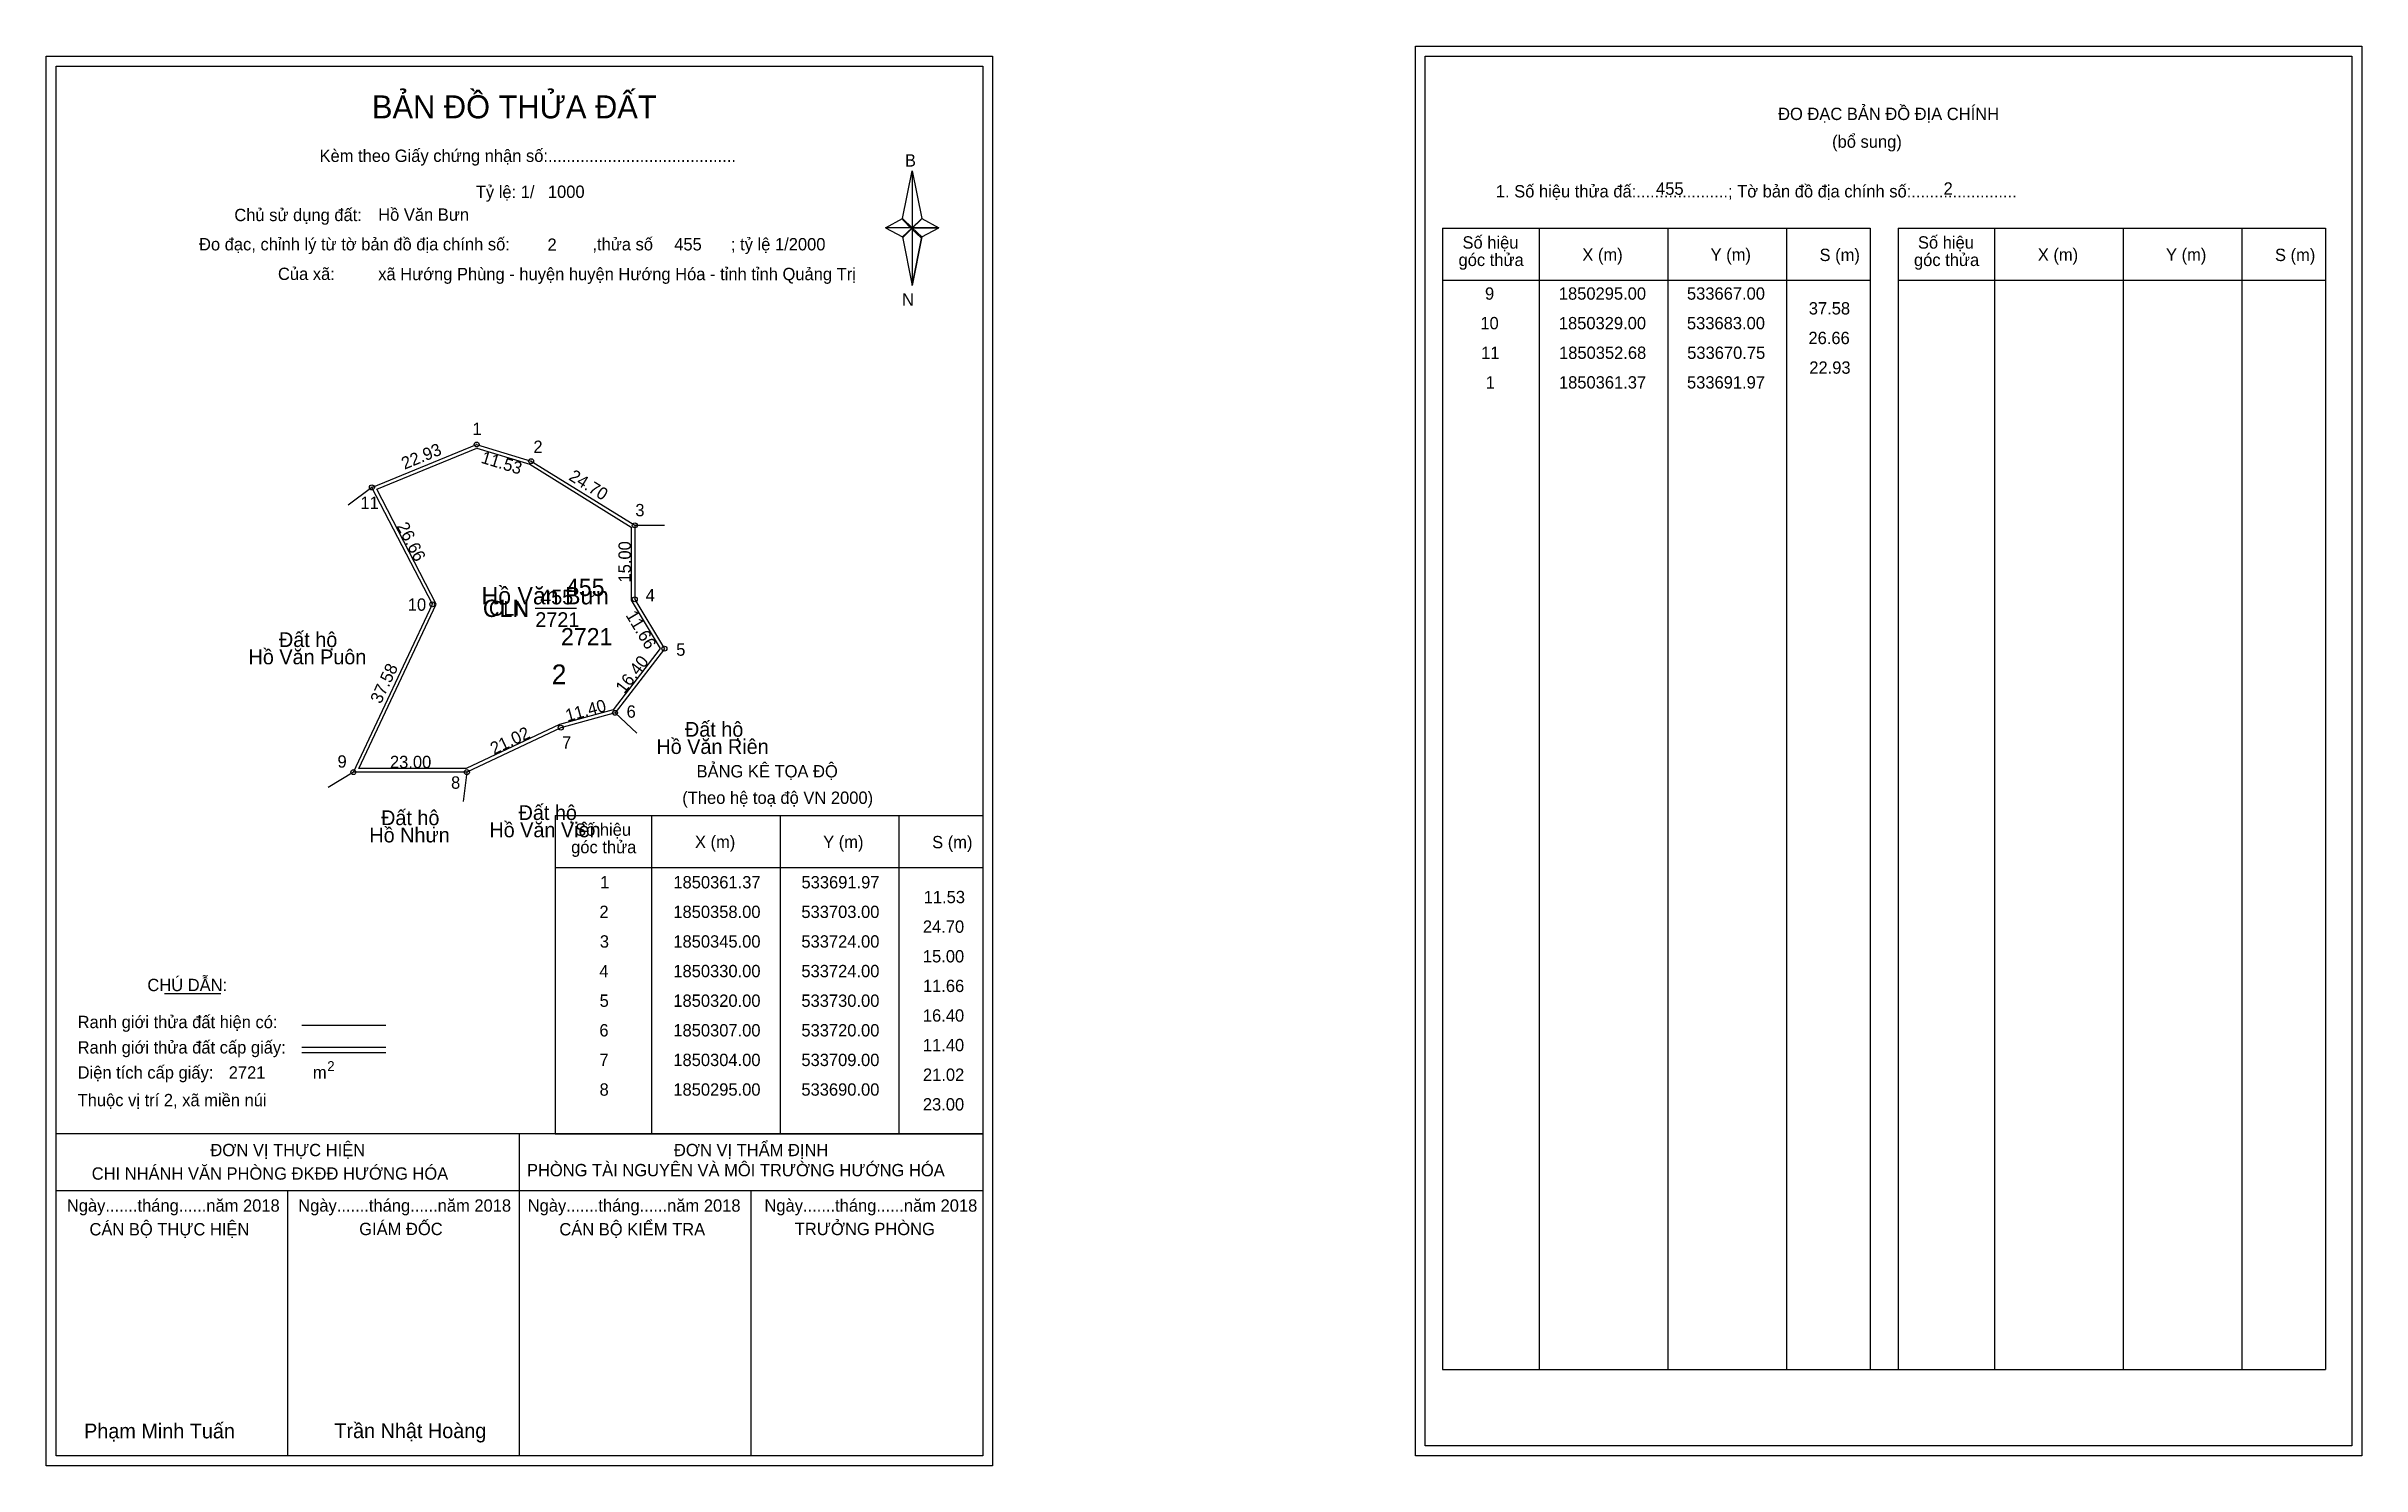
# Model space of a CAD drawing. Extents: x 533605 to 534074, y 1850154 to 1850442.
import ezdxf

# ---------------------------------------------------------------- set-up
doc = ezdxf.new("R2010")
doc.units = 0
for name, color, linetype in [('Level 1', 7, 'Continuous'), ('Level 10', 7, 'Continuous'), ('Level 11', 7, 'Continuous'), ('Level 13', 7, 'Continuous'), ('Level 2', 7, 'Continuous'), ('Level 27', 7, 'Continuous'), ('Level 3', 7, 'Continuous'), ('Level 36', 7, 'Continuous'), ('Level 4', 7, 'Continuous'), ('Level 49', 7, 'Continuous'), ('Level 5', 7, 'Continuous'), ('Level 53', 7, 'Continuous'), ('Level 55', 7, 'Continuous'), ('Level 6', 7, 'Continuous'), ('Level 63', 7, 'Continuous'), ('Level 7', 7, 'Continuous'), ('Level 9', 7, 'Continuous')]:
    doc.layers.add(name, color=color, linetype=linetype)

msp = doc.modelspace()

# ---------------------------------------------------------------- linework, layer by layer
at = {"layer": 'Level 1'}
for p, q in [((533606.8, 1850438.05), (533606.8, 1850438.05)), ((533884.12, 1850440.05), (533884.12, 1850440.05)), ((533778.22, 1850407.17), (533780.19, 1850416.81)), ((533780.19, 1850416.81), (533780.19, 1850405.28)), ((533780.19, 1850416.81), (533782.15, 1850407.17)), ((533774.77, 1850405.28), (533778.22, 1850407.17)), ((533778.22, 1850407.17), (533780.19, 1850405.28)), ((533780.04, 1850405.06), (533778.22, 1850406.95)), ((533780.19, 1850405.28), (533778.22, 1850403.44)), ((533780.04, 1850405.06), (533778.22, 1850403.22)), ((533778.22, 1850403.22), (533780.04, 1850405.06)), ((533782.01, 1850406.95), (533780.04, 1850405.06)), ((533780.04, 1850405.06), (533782.01, 1850406.95)), ((533782.01, 1850403.22), (533780.04, 1850405.06)), ((533782.15, 1850407.17), (533780.19, 1850405.28)), ((533780.19, 1850405.28), (533780.19, 1850393.58)), ((533780.19, 1850405.28), (533785.6, 1850405.28)), ((533780.19, 1850405.28), (533782.15, 1850403.44)), ((533782.15, 1850403.44), (533785.6, 1850405.28)), ((533887.65, 1850405.19), (533974.25, 1850405.19)), ((533907.24, 1850173.93), (533907.24, 1850405.19)), ((533933.31, 1850173.93), (533933.31, 1850405.19)), ((533957.29, 1850405.19), (533957.29, 1850173.93)), ((533974.25, 1850405.19), (533974.25, 1850173.93)), ((533979.91, 1850405.19), (534066.51, 1850405.19)), ((533999.5, 1850173.93), (533999.5, 1850405.19)), ((534025.57, 1850173.93), (534025.57, 1850405.19)), ((534049.54, 1850405.19), (534049.54, 1850173.93)), ((534066.51, 1850405.19), (534066.51, 1850173.93)), ((533778.22, 1850403.44), (533780.19, 1850393.58)), ((533782.15, 1850403.44), (533780.19, 1850393.58)), ((533887.65, 1850394.67), (533974.25, 1850394.67)), ((533979.91, 1850394.67), (534066.51, 1850394.67)), ((533707.89, 1850286.22), (533794.49, 1850286.22)), ((533727.48, 1850221.7), (533727.48, 1850286.22)), ((533753.55, 1850221.7), (533753.55, 1850286.22)), ((533777.52, 1850286.22), (533777.52, 1850221.7)), ((533707.89, 1850275.69), (533794.49, 1850275.69)), ((533628.71, 1850250.11), (533640.12, 1850250.11)), ((533656.58, 1850243.71), (533673.59, 1850243.71)), ((533656.58, 1850239.26), (533673.59, 1850239.26)), ((533656.58, 1850238.17), (533673.59, 1850238.17)), ((533713.62, 1850221.7), (533606.79, 1850221.7)), ((533794.49, 1850221.7), (533689.65, 1850221.7)), ((533700.64, 1850156.47), (533700.64, 1850221.7)), ((533707.89, 1850221.69), (533794.49, 1850221.69)), ((533794.49, 1850210.15), (533606.79, 1850210.15)), ((533653.72, 1850156.47), (533653.72, 1850210.15)), ((533747.57, 1850156.47), (533747.57, 1850210.15)), ((533887.65, 1850173.93), (534066.51, 1850173.93)), ((533794.49, 1850156.47), (533794.49, 1850156.47)), ((534071.82, 1850158.47), (534071.82, 1850158.47))]:
    msp.add_line(p, q, dxfattribs=at)
for points in [[(533778.22, 1850407.17), (533780.19, 1850416.81), (533780.19, 1850405.28)], [(533774.77, 1850405.28), (533778.22, 1850403.44), (533780.19, 1850405.28)], [(533780.19, 1850405.28), (533782.15, 1850407.17), (533785.6, 1850405.28)], [(533780.19, 1850405.28), (533780.19, 1850393.58), (533782.15, 1850403.44)]]:
    msp.add_lwpolyline(points, close=True, dxfattribs=at)
at = {"layer": 'Level 10'}
msp.add_line((533670.75, 1850352.68), (533691.97, 1850361.37), dxfattribs=at)
for points in [[(533690, 1850295), (533667, 1850295), (533683, 1850329), (533670.75, 1850352.68), (533691.97, 1850361.37), (533703, 1850358), (533724, 1850345), (533724, 1850330), (533730, 1850320), (533720, 1850307), (533709, 1850304)], [(533689.84, 1850295.7), (533668.1, 1850295.7), (533683.78, 1850329.01), (533671.72, 1850352.32), (533692, 1850360.63), (533702.71, 1850357.36), (533723.3, 1850344.61), (533723.3, 1850329.81), (533729.15, 1850320.05), (533719.59, 1850307.61), (533708.76, 1850304.66)]]:
    msp.add_lwpolyline(points, close=True, dxfattribs=at)
at = {"layer": 'Level 11'}
for centre in [(533691.97, 1850361.37), (533703, 1850358), (533670.75, 1850352.68), (533724, 1850345), (533683, 1850329), (533724, 1850330), (533730, 1850320), (533720, 1850307), (533709, 1850304), (533667, 1850295), (533690, 1850295), (533690, 1850295)]:
    msp.add_circle(centre, 0.5, dxfattribs=at)
at = {"layer": 'Level 27'}
for p, q in [((533670.75, 1850352.68), (533665.95, 1850349.08)), ((533724, 1850345), (533730, 1850345)), ((533720, 1850307), (533724.4, 1850302.92)), ((533667, 1850295), (533661.86, 1850291.91)), ((533690, 1850295), (533689.26, 1850289.05))]:
    msp.add_line(p, q, dxfattribs=at)
at = {"layer": 'Level 3'}
for p, q in [((533887.65, 1850405.19), (533887.65, 1850173.93)), ((533979.91, 1850405.19), (533979.91, 1850173.93)), ((533707.89, 1850286.22), (533707.89, 1850221.7))]:
    msp.add_line(p, q, dxfattribs=at)
at = {"layer": 'Level 63'}
for points in [[(533882.12, 1850442.05), (534073.82, 1850442.05), (534073.82, 1850156.47), (533882.12, 1850156.47)], [(533604.79, 1850440.05), (533796.49, 1850440.05), (533796.49, 1850154.47), (533604.79, 1850154.47)], [(533606.79, 1850438.05), (533794.49, 1850438.05), (533794.49, 1850156.47), (533606.79, 1850156.47)], [(533884.12, 1850440.05), (534071.82, 1850440.05), (534071.82, 1850158.47), (533884.12, 1850158.47)]]:
    msp.add_lwpolyline(points, close=True, dxfattribs=at)
at = {"layer": 'Level 9'}
msp.add_line((533703.85, 1850328.18), (533712.18, 1850328.18), dxfattribs=at)

# ---------------------------------------------------------------- texts
at = {"layer": 'Level 1'}
for s, height, p in [('BẢN ĐỒ THỬA ĐẤT', 4.6657, (533670.76, 1850427.45)), ('ĐO ĐẠC BẢN ĐỒ ĐỊA CHÍNH', 2.5, (533955.6, 1850427.11)), ('(bổ sung)', 2.5, (533966.54, 1850421.49)), ('Kèm theo Giấy chứng nhận số:.........................................', 2.5, (533660.14, 1850418.62)), ('B', 2.5, (533778.73, 1850417.68)), ('1. Số hiệu thửa đấ:....................; Tờ bản đồ địa chính số:.......................', 2.5, (533898.43, 1850411.43)), ('Chủ sử dụng đất:', 2.5, (533642.88, 1850406.63)), ('Số hiệu', 2.5, (533891.67, 1850401.06)), ('Số hiệu', 2.5, (533983.93, 1850401.06)), ('Đo đạc, chỉnh lý từ tờ bản đồ địa chính số:                  ,thửa số                 ; tỷ lệ 1/2000', 2.5, (533635.73, 1850400.7)), ('góc thửa', 2.5, (533890.87, 1850397.53)), ('X (m)', 2.5, (533915.95, 1850398.59)), ('Y (m)', 2.5, (533941.93, 1850398.59)), ('S (m)', 2.5, (533964, 1850398.54)), ('góc thửa', 2.5, (533983.13, 1850397.53)), ('X (m)', 2.5, (534008.21, 1850398.59)), ('Y (m)', 2.5, (534034.18, 1850398.59)), ('S (m)', 2.5, (534056.26, 1850398.54)), ('Của xã:', 2.5, (533651.72, 1850394.7)), ('N', 2.5, (533778.13, 1850389.51)), ('BẢNG KÊ TỌA ĐỘ', 2.5, (533736.52, 1850293.92)), ('(Theo hệ toạ độ VN 2000)', 2.5, (533733.62, 1850288.56)), ('Số hiệu', 2.5, (533711.91, 1850282.09)), ('X (m)', 2.5, (533736.19, 1850279.61)), ('Y (m)', 2.5, (533762.16, 1850279.61)), ('S (m)', 2.5, (533784.24, 1850279.56)), ('góc thửa', 2.5, (533711.11, 1850278.56)), ('CHÚ DẪN:', 2.5, (533625.27, 1850250.62)), ('Ranh giới thửa đất hiện có:', 2.5, (533611.14, 1850243.12)), ('Ranh giới thửa đất cấp giấy:', 2.5, (533611.14, 1850237.98)), ('Diện tích cấp giấy:', 2.5, (533611.14, 1850232.9)), ('m', 2.5, (533658.8, 1850232.92)), ('2', 2, (533661.7, 1850234.43)), ('Thuộc vị trí 2, xã miền núi', 2.5, (533611.14, 1850227.3)), ('ĐƠN VỊ THỰC HIỆN', 2.5, (533638.03, 1850217.18)), ('PHÒNG TÀI NGUYÊN VÀ MÔI TRƯỜNG HƯỚNG HÓA', 2.5, (533702.16, 1850213.11)), ('ĐƠN VỊ THẨM ĐỊNH', 2.5, (533731.93, 1850217.18)), ('CHI NHÁNH VĂN PHÒNG ĐKĐĐ HƯỚNG HÓA', 2.5, (533613.99, 1850212.42)), ('Ngày.......tháng......năm 2018', 2.5, (533608.96, 1850205.94)), ('Ngày.......tháng......năm 2018', 2.5, (533655.83, 1850205.94)), ('Ngày.......tháng......năm 2018', 2.5, (533702.31, 1850205.94)), ('Ngày.......tháng......năm 2018', 2.5, (533750.27, 1850205.94)), ('CÁN BỘ THỰC HIỆN', 2.5, (533613.54, 1850201.13)), ('GIÁM ĐỐC', 2.5, (533668.18, 1850201.19)), ('CÁN BỘ KIỂM TRA', 2.5, (533708.72, 1850201.13)), ('TRƯỞNG PHÒNG', 2.5, (533756.41, 1850201.19)), ('Phạm Minh Tuấn', 3, (533612.45, 1850160.01)), ('Trần Nhật Hoàng', 3, (533663.15, 1850160.06))]:
    msp.add_text(s, height=height, dxfattribs=at).set_placement(p)
at = {"layer": 'Level 11'}
msp.add_text('Tỷ lệ: 1/', height=2.5, dxfattribs=at).set_placement((533691.8, 1850411.31))
at = {"layer": 'Level 13'}
for s, p in [('CLN', (533694.46, 1850326.68)), ('455', (533704.84, 1850328.98)), ('2721', (533703.85, 1850324.38))]:
    msp.add_text(s, height=3, dxfattribs=at).set_placement(p)
at = {"layer": 'Level 2'}
msp.add_text('Hồ Văn Bưn', height=3.5, dxfattribs=at).set_placement((533692.96, 1850328.98))
at = {"layer": 'Level 3'}
msp.add_text('CLN', height=3.5, dxfattribs=at).set_placement((533693.23, 1850326.43))
at = {"layer": 'Level 36'}
for s, p in [('Hồ Văn Puôn', (533645.76, 1850316.84)), ('Đất hộ', (533651.92, 1850320.34)), ('Đất hộ', (533734.17, 1850302.17)), ('Hồ Văn Riên', (533728.38, 1850298.67)), ('Đất hộ', (533672.61, 1850284.25)), ('Đất hộ', (533700.46, 1850285.29)), ('Hồ Nhưn', (533670.23, 1850280.75)), ('Hồ Văn Viên', (533694.55, 1850281.79))]:
    msp.add_text(s, height=3, dxfattribs=at).set_placement(p)
at = {"layer": 'Level 4'}
msp.add_text('455', height=3.5, dxfattribs=at).set_placement((533710.07, 1850330.68))
at = {"layer": 'Level 49'}
for s, rotation, p in [('22.93', 22.27, (533677.35, 1850356.25)), ('11.53', 343.0105, (533692.69, 1850357.7)), ('24.70', 328.2405, (533710.44, 1850354.33)), ('26.66', 297.3532, (533675.71, 1850344.84)), ('15.00', 90, (533723.2, 1850333.41)), ('11.66', 300.9638, (533722.07, 1850326.8)), ('37.58', 64.7989, (533672.55, 1850308.68)), ('16.40', 52.4314, (533721.87, 1850310.75)), ('11.40', 15.2551, (533710.34, 1850305.2)), ('21.02', 25.3462, (533695.47, 1850298.48)), ('23.00', 360, (533674.41, 1850295.8))]:
    msp.add_text(s, height=2.5, rotation=rotation, dxfattribs=at).set_placement(p)
at = {"layer": 'Level 5'}
msp.add_text('2721', height=3.5, dxfattribs=at).set_placement((533709.05, 1850320.68))
at = {"layer": 'Level 53'}
for s, p in [('9', (533896.23, 1850390.71)), ('1850295.00', (533911.19, 1850390.71)), ('533667.00', (533937.14, 1850390.71)), ('37.58', (533961.82, 1850387.71)), ('10', (533895.29, 1850384.71)), ('1850329.00', (533911.19, 1850384.71)), ('533683.00', (533937.14, 1850384.71)), ('11', (533895.45, 1850378.71)), ('1850352.68', (533911.23, 1850378.71)), ('533670.75', (533937.19, 1850378.71)), ('26.66', (533961.75, 1850381.71)), ('22.93', (533961.92, 1850375.71)), ('1', (533896.37, 1850372.71)), ('1850361.37', (533911.21, 1850372.71)), ('533691.97', (533937.15, 1850372.71)), ('1', (533716.99, 1850271.44)), ('1850361.37', (533731.82, 1850271.44)), ('533691.97', (533757.77, 1850271.44)), ('2', (533716.84, 1850265.44)), ('1850358.00', (533731.81, 1850265.44)), ('533703.00', (533757.75, 1850265.44)), ('11.53', (533782.53, 1850268.44)), ('24.70', (533782.36, 1850262.44)), ('3', (533716.92, 1850259.44)), ('1850345.00', (533731.81, 1850259.44)), ('533724.00', (533757.75, 1850259.44)), ('15.00', (533782.36, 1850256.44)), ('4', (533716.83, 1850253.44)), ('1850330.00', (533731.81, 1850253.44)), ('533724.00', (533757.75, 1850253.44)), ('5', (533716.88, 1850247.44)), ('1850320.00', (533731.81, 1850247.44)), ('533730.00', (533757.75, 1850247.44)), ('11.66', (533782.37, 1850250.44)), ('16.40', (533782.36, 1850244.44)), ('6', (533716.83, 1850241.44)), ('1850307.00', (533731.81, 1850241.44)), ('533720.00', (533757.75, 1850241.44)), ('11.40', (533782.36, 1850238.44)), ('7', (533716.84, 1850235.44)), ('1850304.00', (533731.81, 1850235.44)), ('533709.00', (533757.75, 1850235.44)), ('21.02', (533782.38, 1850232.44)), ('8', (533716.87, 1850229.44)), ('1850295.00', (533731.81, 1850229.44)), ('533690.00', (533757.75, 1850229.44)), ('23.00', (533782.36, 1850226.44))]:
    msp.add_text(s, height=2.5, dxfattribs=at).set_placement(p)
at = {"layer": 'Level 55'}
for s, height, p in [('1', 0.4, (533691.86, 1850361.37)), ('0', 0.11, (533691.93, 1850361.26)), ('2', 0.4, (533702.86, 1850358)), ('0', 0.11, (533702.96, 1850357.89)), ('11', 0.4, (533670.49, 1850352.68)), ('458', 0.11, (533670.63, 1850352.57)), ('0', 0.11, (533670.71, 1850352.57)), ('3', 0.4, (533723.88, 1850345)), ('0', 0.11, (533723.96, 1850344.89)), ('0', 0.11, (533723.96, 1850344.89)), ('0', 0.11, (533723.96, 1850344.89)), ('10', 0.4, (533682.72, 1850329)), ('458', 0.11, (533682.88, 1850328.89)), ('4', 0.4, (533723.86, 1850330)), ('0', 0.11, (533723.96, 1850329.89)), ('0', 0.11, (533723.96, 1850329.89)), ('5', 0.4, (533729.87, 1850320)), ('0', 0.11, (533729.96, 1850319.89)), ('0', 0.11, (533729.96, 1850319.89)), ('459', 0.11, (533719.88, 1850306.89)), ('459', 0.11, (533719.88, 1850306.89)), ('6', 0.4, (533719.86, 1850307)), ('0', 0.11, (533719.96, 1850306.89)), ('0', 0.11, (533719.96, 1850306.89)), ('459', 0.11, (533708.88, 1850303.89)), ('459', 0.11, (533708.88, 1850303.89)), ('7', 0.4, (533708.87, 1850304)), ('460', 0.11, (533666.88, 1850294.89)), ('9', 0.4, (533666.86, 1850295)), ('458', 0.11, (533666.88, 1850294.89)), ('459', 0.11, (533689.88, 1850294.89)), ('460', 0.11, (533689.88, 1850294.89)), ('459', 0.11, (533689.88, 1850294.89)), ('8', 0.4, (533689.87, 1850295))]:
    msp.add_text(s, height=height, dxfattribs=at).set_placement(p)
at = {"layer": 'Level 6'}
for s, p in [('1000', (533706.4, 1850411.33)), ('455', (533930.88, 1850411.97)), ('2', (533989.12, 1850411.99)), ('Hồ Văn Bưn', (533672.02, 1850406.7)), ('2', (533706.32, 1850400.61)), ('455', (533731.99, 1850400.69)), ('xã Hướng Phùng - huyện huyện Hướng Hóa - tỉnh tỉnh Quảng Trị', (533672.03, 1850394.66)), ('2721', (533641.74, 1850232.9))]:
    msp.add_text(s, height=2.5, dxfattribs=at).set_placement(p)
at = {"layer": 'Level 7'}
msp.add_text('2', height=4, dxfattribs=at).set_placement((533707.18, 1850312.8))
at = {"layer": 'Level 9'}
for s, p in [('1', (533691.13, 1850363.32)), ('2', (533703.47, 1850359.66)), ('11', (533668.42, 1850348.31)), ('3', (533724.11, 1850346.83)), ('10', (533678.02, 1850327.69)), ('4', (533726.22, 1850329.6)), ('5', (533732.39, 1850318.57)), ('6', (533722.34, 1850306.02)), ('7', (533709.27, 1850299.75)), ('9', (533663.78, 1850295.9)), ('8', (533686.78, 1850291.63))]:
    msp.add_text(s, height=2.5, dxfattribs=at).set_placement(p)

doc.saveas('drawing.dxf')
